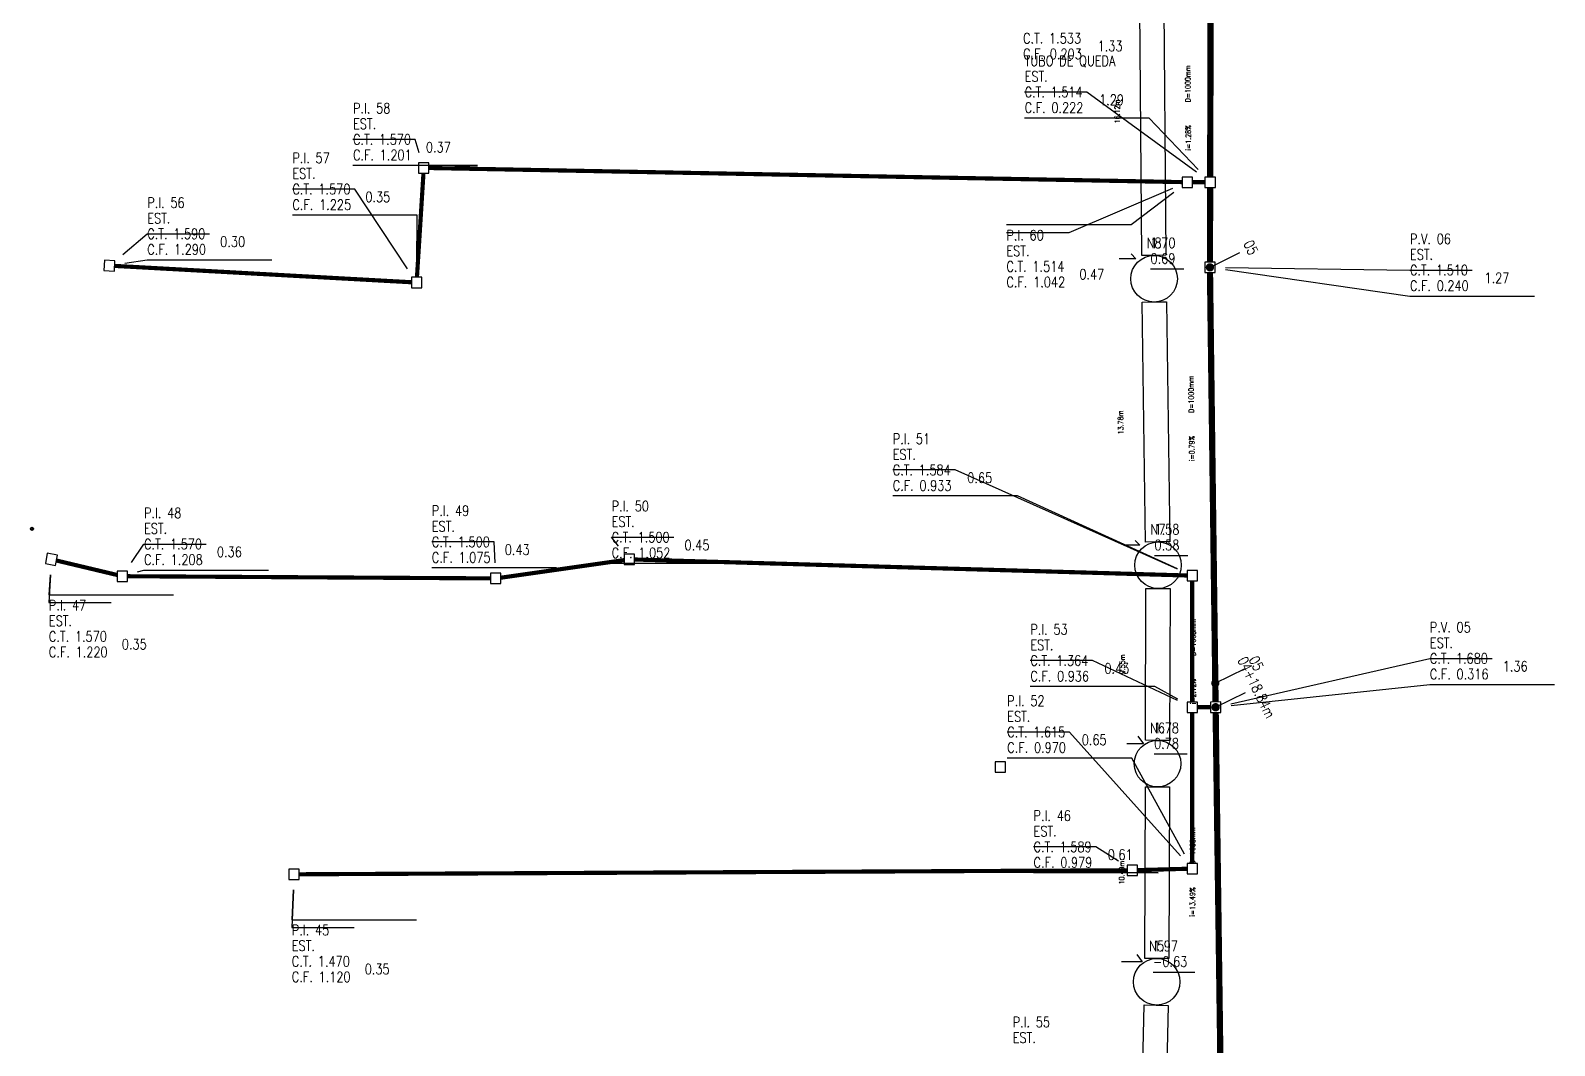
# Model space of a CAD drawing. Extents: x -160 to 364724, y -100 to 7353297.
# Drawn here: x 363972.8 to 364046.1, y 7351803.4 to 7351852.2 of the extents above; entities that cross this region are included whole.
import ezdxf
from ezdxf.enums import TextEntityAlignment as Align

# ---------------------------------------------------------------- set-up
doc = ezdxf.new("R2010")
doc.units = 0
doc.header["$LTSCALE"] = 5
doc.linetypes.add('CONTINUO', pattern=[0])
for name, color, linetype in [('_T-AP-PONTOS', 2, 'CONTINUO'), ('PONTOS-AGUA_U', 7, 'Continuous'), ('PONTOS-CAIXAS', 7, 'Continuous'), ('PONTOS-CAIXAS_U', 1, 'Continuous'), ('PS_IND_COMPRIMENTO', 7, 'Continuous'), ('PS_IND_DIAMETRO', 7, 'Continuous'), ('PS_IND_INCLINACAO', 7, 'Continuous'), ('PS_PONTOS_IDENTIFICACAO_LIN', 7, 'Continuous'), ('PS_PONTOS_IDENTIFICACAO_TXT', 7, 'Continuous'), ('T-MARGEM', 7, 'Continuous'), ('TUBO_DE_CONCRETO', 2, 'Continuous'), ('TUBO_PVC', 1, 'Continuous')]:
    doc.layers.add(name, color=color, linetype=linetype)
doc.styles.add('ROMANS', font='ROMANS.shx', dxfattribs={"height": 2})
doc.styles.get("Standard").update_dxf_attribs({"font": 'arial.ttf'})

# ---------------------------------------------------------------- blocks, each defined once
blk = doc.blocks.new('*U677', base_point=(550.6981, 290.3575))
blk.add_circle((550.6981, 290.3575), 0.14)
blk = doc.blocks.new('*U676', base_point=(550.6981, 290.3575))
blk.add_circle((550.6981, 290.3575), 0.14)
blk = doc.blocks.new('*U675', base_point=(550.6981, 290.3575))
blk.add_circle((550.6981, 290.3575), 0.14)
blk = doc.blocks.new('*U667', base_point=(359266.7, 7352441.341))
at = {"linetype": 'Continuous'}
blk.add_lwpolyline([(359266.45, 7352441.091), (359266.95, 7352441.091), (359266.95, 7352441.591), (359266.45, 7352441.591)], close=True, dxfattribs=at)
blk = doc.blocks.new('*U421', base_point=(359265.651, 7352432.393))
at = {"linetype": 'Continuous'}
blk.add_lwpolyline([(359265.401, 7352432.143), (359265.901, 7352432.143), (359265.901, 7352432.643), (359265.401, 7352432.643)], close=True, dxfattribs=at)
blk = doc.blocks.new('*U420', base_point=(359262.795, 7352423.012))
at = {"linetype": 'Continuous'}
blk.add_lwpolyline([(359262.545, 7352422.762), (359263.045, 7352422.762), (359263.045, 7352423.262), (359262.545, 7352423.262)], close=True, dxfattribs=at)
blk = doc.blocks.new('*U419', base_point=(359228.482, 7352431.09))
at = {"linetype": 'Continuous'}
blk.add_lwpolyline([(359228.232, 7352430.84), (359228.732, 7352430.84), (359228.732, 7352431.34), (359228.232, 7352431.34)], close=True, dxfattribs=at)
blk = doc.blocks.new('*U418', base_point=(359208.776, 7352432.429))
at = {"linetype": 'Continuous'}
blk.add_lwpolyline([(359208.526, 7352432.179), (359209.026, 7352432.179), (359209.026, 7352432.679), (359208.526, 7352432.679)], close=True, dxfattribs=at)
blk = doc.blocks.new('*U417', base_point=(359215.308, 7352443.094))
at = {"linetype": 'Continuous'}
blk.add_lwpolyline([(359215.058, 7352442.844), (359215.558, 7352442.844), (359215.558, 7352443.344), (359215.058, 7352443.344)], close=True, dxfattribs=at)
blk = doc.blocks.new('*U416', base_point=(359210.993, 7352430.028))
at = {"linetype": 'Continuous'}
blk.add_lwpolyline([(359210.743, 7352429.778), (359211.243, 7352429.778), (359211.243, 7352430.278), (359210.743, 7352430.278)], close=True, dxfattribs=at)
blk = doc.blocks.new('*U415', base_point=(359259.829, 7352428.785))
at = {"linetype": 'Continuous'}
blk.add_lwpolyline([(359259.579, 7352428.535), (359260.079, 7352428.535), (359260.079, 7352429.035), (359259.579, 7352429.035)], close=True, dxfattribs=at)
blk = doc.blocks.new('*U414', base_point=(359212.218, 7352416.238))
at = {"linetype": 'Continuous'}
blk.add_lwpolyline([(359211.968, 7352415.988), (359212.468, 7352415.988), (359212.468, 7352416.488), (359211.968, 7352416.488)], close=True, dxfattribs=at)
blk = doc.blocks.new('*U227', base_point=(359263.634, 7352430.422))
at = {"linetype": 'Continuous'}
blk.add_lwpolyline([(359263.384, 7352430.172), (359263.884, 7352430.172), (359263.884, 7352430.672), (359263.384, 7352430.672)], close=True, dxfattribs=at)
blk = doc.blocks.new('*U678', base_point=(550.6981, 290.3575))
blk.add_circle((550.6981, 290.3575), 0.14)
blk = doc.blocks.new('*U669', base_point=(359268.282, 7352460.369))
at = {"linetype": 'Continuous'}
blk.add_lwpolyline([(359268.032, 7352460.119), (359268.532, 7352460.119), (359268.532, 7352460.619), (359268.032, 7352460.619)], close=True, dxfattribs=at)
blk = doc.blocks.new('*U427', base_point=(359265.344, 7352458.412))
at = {"linetype": 'Continuous'}
blk.add_lwpolyline([(359265.094, 7352458.162), (359265.594, 7352458.162), (359265.594, 7352458.662), (359265.094, 7352458.662)], close=True, dxfattribs=at)
blk = doc.blocks.new('*U426', base_point=(359228.68, 7352456.935))
at = {"linetype": 'Continuous'}
blk.add_lwpolyline([(359228.43, 7352456.685), (359228.93, 7352456.685), (359228.93, 7352457.185), (359228.43, 7352457.185)], close=True, dxfattribs=at)
blk = doc.blocks.new('*U425', base_point=(359200.839, 7352434.636))
at = {"linetype": 'Continuous'}
blk.add_lwpolyline([(359200.589, 7352434.386), (359201.089, 7352434.386), (359201.089, 7352434.886), (359200.589, 7352434.886)], close=True, dxfattribs=at)
blk = doc.blocks.new('*U424', base_point=(359200.839, 7352434.636))
at = {"linetype": 'Continuous'}
blk.add_lwpolyline([(359200.589, 7352434.386), (359201.089, 7352434.386), (359201.089, 7352434.886), (359200.589, 7352434.886)], close=True, dxfattribs=at)
blk = doc.blocks.new('*U228', base_point=(359271.621, 7352457.098))
at = {"linetype": 'Continuous'}
blk.add_lwpolyline([(359271.371, 7352456.848), (359271.871, 7352456.848), (359271.871, 7352457.348), (359271.371, 7352457.348)], close=True, dxfattribs=at)
blk = doc.blocks.new('*U264')
at = {"layer": 'T-MARGEM'}
blk.add_line((0, 0), (0, 0.2), dxfattribs=at)
at = {"layer": 'T-MARGEM', "const_width": 0.025, "flags": 128}
blk.add_lwpolyline([(-0.0125, 0, 1), (0.0125, 0, 1)], format="xyb", close=True, dxfattribs=at)
blk = doc.blocks.new('*U263')
at = {"layer": 'T-MARGEM'}
blk.add_line((0, 0), (0, 0.2), dxfattribs=at)
at = {"layer": 'T-MARGEM', "const_width": 0.025, "flags": 128}
blk.add_lwpolyline([(-0.0125, 0, 1), (0.0125, 0, 1)], format="xyb", close=True, dxfattribs=at)
blk = doc.blocks.new('*U262')
at = {"layer": 'T-MARGEM'}
blk.add_line((0, 0), (0, 0.2), dxfattribs=at)
at = {"layer": 'T-MARGEM', "const_width": 0.025, "flags": 128}
blk.add_lwpolyline([(-0.0125, 0, 1), (0.0125, 0, 1)], format="xyb", close=True, dxfattribs=at)
blk = doc.blocks.new('SIMB_BOLINHA')
at = {"color": 0, "linetype": 'Continuous'}
blk.add_circle((0, 0), 0.075, dxfattribs=at)
at = {"color": 0}
blk.add_point((0, 0), dxfattribs=at)
for tag in ['desc:', 'cota:', 'pto:']:
    blk.add_attdef(tag, (0, 0), '', height=1)
blk = doc.blocks.new('*U666', base_point=(359266.7, 7352441.341))
at = {"linetype": 'Continuous'}
blk.add_lwpolyline([(359266.45, 7352441.091), (359266.95, 7352441.091), (359266.95, 7352441.591), (359266.45, 7352441.591)], close=True, dxfattribs=at)

msp = doc.modelspace()

# ---------------------------------------------------------------- linework, layer by layer
at = {"layer": 'PS_PONTOS_IDENTIFICACAO_LIN', "linetype": 'Continuous'}
for points in [[(364028.898, 7351845.408), (364023.622, 7351849.265), (364020.622, 7351849.265)], [(364028.97, 7351845.542), (364026.622, 7351848.015), (364020.622, 7351848.015)], [(363991.49, 7351846.347), (363991.3, 7351846.987), (363988.3, 7351846.987)], [(363992.457, 7351845.652), (363994.3, 7351845.737), (363988.3, 7351845.737)], [(363990.92, 7351840.771), (363988.383, 7351844.597), (363985.383, 7351844.597)], [(364027.746, 7351844.628), (364022.746, 7351842.502), (364019.746, 7351842.502)], [(364027.807, 7351844.438), (364025.746, 7351842.877), (364019.746, 7351842.877)], [(363991.367, 7351840.855), (363991.383, 7351843.347), (363985.383, 7351843.347)], [(363977.224, 7351841.46), (363978.399, 7351842.446), (363981.399, 7351842.446)], [(364025.754, 7351841.478), (364025.971, 7351841.243), (364025.171, 7351841.243)], [(363977.326, 7351841.033), (363978.399, 7351841.196), (363984.399, 7351841.196)], [(364026.682, 7351840.758), (364026.681, 7351840.758), (364028.281, 7351840.758)], [(364030.286, 7351840.728), (364039.167, 7351839.452), (364045.167, 7351839.452)], [(364030.291, 7351840.825), (364039.167, 7351840.702), (364042.167, 7351840.702)], [(364027.983, 7351826.323), (364017.276, 7351831.089), (364014.276, 7351831.089)], [(364027.985, 7351826.329), (364020.276, 7351829.839), (364014.276, 7351829.839)], [(363977.645, 7351826.646), (363978.241, 7351827.525), (363981.241, 7351827.525)], [(363995.138, 7351826.624), (363995.093, 7351827.631), (363992.093, 7351827.631)], [(364001.083, 7351827.432), (364000.746, 7351827.853), (364003.746, 7351827.853)], [(364025.945, 7351827.701), (364026.162, 7351827.466), (364025.362, 7351827.466)], [(364026.873, 7351826.981), (364026.872, 7351826.981), (364028.472, 7351826.981)], [(363973.733, 7351826.043), (363973.664, 7351825.086), (363979.664, 7351825.086)], [(363973.743, 7351826.042), (363973.664, 7351824.711), (363976.664, 7351824.711)], [(363977.927, 7351826.187), (363978.241, 7351826.275), (363984.241, 7351826.275)], [(363995.913, 7351826.003), (363998.093, 7351826.381), (363992.093, 7351826.381)], [(364000.857, 7351826.628), (364000.746, 7351826.603), (364006.746, 7351826.603)], [(364027.987, 7351820.008), (364023.896, 7351821.922), (364020.896, 7351821.922)], [(364030.552, 7351819.847), (364040.125, 7351822.025), (364043.125, 7351822.025)], [(364028.002, 7351820.06), (364026.896, 7351820.672), (364020.896, 7351820.672)], [(364030.561, 7351819.759), (364040.125, 7351820.775), (364046.125, 7351820.775)], [(364028.131, 7351812.54), (364022.786, 7351818.487), (364019.786, 7351818.487)], [(364026.079, 7351818.285), (364026.338, 7351817.921), (364025.538, 7351817.921)], [(364028.314, 7351812.607), (364025.786, 7351817.237), (364019.786, 7351817.237)], [(364026.853, 7351817.438), (364026.853, 7351817.436), (364028.453, 7351817.436)], [(364025.137, 7351812.269), (364024.053, 7351812.964), (364021.053, 7351812.964)], [(364026.555, 7351811.764), (364027.053, 7351811.714), (364021.053, 7351811.714)], [(363985.432, 7351810.895), (363985.355, 7351809.086), (363988.355, 7351809.086)], [(363985.426, 7351810.895), (363985.355, 7351809.461), (363991.355, 7351809.461)], [(364026.029, 7351807.787), (364026.287, 7351807.43), (364025.287, 7351807.43)], [(364026.808, 7351806.945), (364026.807, 7351806.945), (364028.807, 7351806.945)]]:
    msp.add_lwpolyline(points, dxfattribs=at)
at = {"layer": 'TUBO_DE_CONCRETO'}
for points in [[(364026.843, 7351841.408), (364026.263, 7351841.403), (364026.144, 7351855.281), (364026.724, 7351855.286), (364027.304, 7351855.291), (364027.423, 7351841.413)], [(364027.028, 7351827.631), (364026.448, 7351827.623), (364026.288, 7351839.161), (364026.868, 7351839.169), (364027.448, 7351839.177), (364027.608, 7351827.639)], [(364027.023, 7351818.086), (364026.443, 7351818.088), (364026.461, 7351825.393), (364027.041, 7351825.392), (364027.621, 7351825.39), (364027.603, 7351818.085)], [(364026.983, 7351807.595), (364026.403, 7351807.598), (364026.435, 7351815.849), (364027.015, 7351815.847), (364027.595, 7351815.844), (364027.563, 7351807.593)], [(364026.756, 7351796.825), (364026.176, 7351796.839), (364026.373, 7351805.37), (364026.953, 7351805.357), (364027.533, 7351805.343), (364027.336, 7351796.812)]]:
    msp.add_lwpolyline(points, close=True, dxfattribs=at)
at = {"layer": 'TUBO_PVC'}
for points, const_width in [([(364029.581, 7351856.128), (364029.553, 7351845.18)], 0.3), ([(363991.378, 7351840.355), (363991.692, 7351845.368)], 0.2), ([(363991.957, 7351845.613), (364028.206, 7351844.934)], 0.2), ([(364028.706, 7351844.93), (364029.302, 7351844.93)], 0.2), ([(364029.542, 7351841.085), (364029.551, 7351844.68)], 0.3), ([(363976.829, 7351840.905), (363991.112, 7351840.118)], 0.2), ([(364029.811, 7351819.93), (364029.544, 7351840.585)], 0.3), ([(363974.031, 7351826.735), (363976.946, 7351826.041)], 0.2), ([(363995.421, 7351825.91), (364001.345, 7351826.756)], 0.2), ([(364001.845, 7351826.785), (364028.44, 7351826.015)], 0.2), ([(363977.446, 7351825.98), (363994.921, 7351825.876)], 0.2), ([(364028.69, 7351825.758), (364028.69, 7351819.93)], 0.2), ([(364028.69, 7351812.168), (364028.69, 7351819.43)], 0.2), ([(364028.94, 7351819.68), (364029.565, 7351819.68)], 0.2), ([(364030.151, 7351794.802), (364029.818, 7351819.43)], 0.3), ([(363985.713, 7351811.646), (364025.558, 7351811.837)], 0.2), ([(364026.058, 7351811.845), (364028.44, 7351811.911)], 0.2)]:
    msp.add_lwpolyline(points, dxfattribs=dict(at, const_width=const_width))

# ---------------------------------------------------------------- block references
at = {"layer": '_T-AP-PONTOS', "color": 7}
msp.add_blockref('SIMB_BOLINHA', (363972.854, 7351828.259), dxfattribs=at)
at = {"layer": 'PONTOS-AGUA_U', "xscale": 8, "yscale": 8, "zscale": 8}
for name, p in [('*U678', (364026.853, 7351840.288)), ('*U677', (364027.044, 7351826.511)), ('*U676', (364027.02, 7351816.966)), ('*U675', (364026.979, 7351806.475))]:
    msp.add_blockref(name, p, dxfattribs=at)
at = {"layer": 'PONTOS-CAIXAS'}
for name, p in [('*U426', (363991.707, 7351845.618)), ('*U427', (364028.456, 7351844.93)), ('*U669', (364029.552, 7351844.93)), ('*U425', (363991.362, 7351840.105)), ('*U419', (364001.595, 7351826.792)), ('*U418', (363995.171, 7351825.875)), ('*U667', (364028.69, 7351826.008)), ('*U421', (364028.69, 7351819.68)), ('*U666', (364019.449, 7351816.801)), ('*U414', (363985.463, 7351811.645))]:
    msp.add_blockref(name, p, dxfattribs=at)
for name, p, rotation in [('*U424', (363976.579, 7351840.919), 356.8671203608204), ('*U228', (364029.541, 7351840.835), 0.5331023344905097), ('*U416', (363973.787, 7351826.793), 79.38034472384487), ('*U417', (363977.196, 7351825.981), 90), ('*U227', (364029.815, 7351819.68), 0.6269566942128046), ('*U415', (364025.808, 7351811.838), 270), ('*U420', (364028.69, 7351811.918), 270)]:
    msp.add_blockref(name, p, dxfattribs=dict(at, rotation=rotation))
at = {"layer": 'PONTOS-CAIXAS_U', "xscale": 7.999999999999997, "yscale": 7.999999999999997, "zscale": 7.999999999999997, "rotation": 296.3702818064322}
for name, p in [('*U264', (364029.541, 7351840.835)), ('*U263', (364029.8, 7351820.837)), ('*U262', (364029.815, 7351819.68)), ('*U262', (364029.815, 7351819.68))]:
    msp.add_blockref(name, p, dxfattribs=at)

# ---------------------------------------------------------------- texts
at = {"layer": 'PS_IND_COMPRIMENTO', "style": 'ROMANS', "width": 0.8}
for s, rotation, p in [('16.12m', 90.49058, (364025.079, 7351848.332)), ('13.78m', 90.79428, (364025.244, 7351833.376)), ('9.55m', 89.85594, (364025.327, 7351821.743)), ('10.49m', 89.77608, (364025.294, 7351811.728))]:
    msp.add_text(s, height=0.25, rotation=rotation, dxfattribs=at).set_placement(p, align=Align.MIDDLE_CENTER)
at = {"layer": 'PS_IND_DIAMETRO', "style": 'ROMANS', "width": 0.8}
for rotation, p in [(90.49058, (364028.478, 7351849.662)), (90.79428, (364028.635, 7351834.723)), (89.85594, (364028.74, 7351823.035)), (89.77608, (364028.709, 7351813.014))]:
    msp.add_text('D=1000mm', height=0.25, rotation=rotation, dxfattribs=at).set_placement(p, align=Align.MIDDLE_CENTER)
at = {"layer": 'PS_IND_INCLINACAO', "style": 'ROMANS', "width": 0.8}
for s, rotation, p in [('i=1.28%', 90.49058, (364028.5, 7351847.062)), ('i=0.79%', 90.79428, (364028.671, 7351832.124)), ('i=2.12%', 89.85594, (364028.734, 7351820.435)), ('i=13.49%', 89.77608, (364028.699, 7351810.314))]:
    msp.add_text(s, height=0.25, rotation=rotation, dxfattribs=at).set_placement(p, align=Align.MIDDLE_CENTER)
at = {"layer": 'PS_PONTOS_IDENTIFICACAO_TXT', "style": 'ROMANS', "width": 0.8}
for s, p in [('C.T. 1.533', (364020.548, 7351851.601)), ('1.33', (364024.134, 7351851.226)), ('C.F. 0.203', (364020.548, 7351850.851)), ('TUBO DE QUEDA', (364020.622, 7351850.515)), ('EST. ', (364020.622, 7351849.765)), ('C.T. 1.514', (364020.622, 7351849.015)), ('P.I. 58', (363988.3, 7351848.237)), ('C.F. 0.222', (364020.622, 7351848.265)), ('1.29', (364024.207, 7351848.64)), ('EST. ', (363988.3, 7351847.487)), ('C.T. 1.570', (363988.3, 7351846.737)), ('C.F. 1.201', (363988.3, 7351845.987)), ('0.37', (363991.81, 7351846.362)), ('P.I. 57', (363985.383, 7351845.847)), ('EST. ', (363985.383, 7351845.097)), ('C.T. 1.570', (363985.383, 7351844.347)), ('0.35', (363988.893, 7351843.972)), ('P.I. 56', (363978.399, 7351843.696)), ('C.F. 1.225', (363985.383, 7351843.597)), ('EST. ', (363978.399, 7351842.946)), ('C.T. 1.590', (363978.399, 7351842.196)), ('0.30', (363981.908, 7351841.821)), ('P.I. 60', (364019.746, 7351842.127)), ('1.70', (364026.681, 7351841.758)), ('P.V. 06', (364039.167, 7351841.952)), ('C.F. 1.290', (363978.399, 7351841.446)), ('EST. ', (364019.746, 7351841.377)), ('0.69', (364026.681, 7351841.008)), ('EST. ', (364039.167, 7351841.202)), ('C.T. 1.514', (364019.746, 7351840.627)), ('0.47', (364023.255, 7351840.252)), ('C.T. 1.510', (364039.167, 7351840.452)), ('C.F. 1.042', (364019.746, 7351839.877)), ('C.F. 0.240', (364039.167, 7351839.702)), ('1.27', (364042.753, 7351840.077)), ('P.I. 51', (364014.276, 7351832.339)), ('EST. ', (364014.276, 7351831.589)), ('C.T. 1.584', (364014.276, 7351830.839)), ('C.F. 0.933', (364014.276, 7351830.089)), ('0.65', (364017.862, 7351830.464)), ('P.I. 48', (363978.241, 7351828.775)), ('P.I. 49', (363992.093, 7351828.881)), ('P.I. 50', (364000.746, 7351829.103)), ('EST. ', (363978.241, 7351828.025)), ('EST. ', (363992.093, 7351828.131)), ('EST. ', (364000.746, 7351828.353)), ('1.58', (364026.872, 7351827.981)), ('C.T. 1.570', (363978.241, 7351827.275)), ('C.T. 1.500', (363992.093, 7351827.381)), ('0.43', (363995.603, 7351827.006)), ('C.T. 1.500', (364000.746, 7351827.603)), ('0.45', (364004.256, 7351827.228)), ('0.58', (364026.872, 7351827.231)), ('C.F. 1.208', (363978.241, 7351826.525)), ('0.36', (363981.751, 7351826.9)), ('C.F. 1.075', (363992.093, 7351826.631)), ('C.F. 1.052', (364000.746, 7351826.853)), ('P.I. 47', (363973.664, 7351824.336)), ('EST. ', (363973.664, 7351823.586)), ('P.V. 05', (364040.125, 7351823.275)), ('C.T. 1.570', (363973.664, 7351822.836)), ('P.I. 53', (364020.896, 7351823.172)), ('EST. ', (364040.125, 7351822.525)), ('C.F. 1.220', (363973.664, 7351822.086)), ('0.35', (363977.174, 7351822.461)), ('EST. ', (364020.896, 7351822.422)), ('C.T. 1.364', (364020.896, 7351821.672)), ('0.43', (364024.463, 7351821.297)), ('C.T. 1.680', (364040.125, 7351821.775)), ('1.36', (364043.634, 7351821.4)), ('C.F. 0.936', (364020.896, 7351820.922)), ('C.F. 0.316', (364040.125, 7351821.025)), ('P.I. 52', (364019.786, 7351819.737)), ('EST. ', (364019.786, 7351818.987)), ('C.T. 1.615', (364019.786, 7351818.237)), ('1.78', (364026.853, 7351818.436)), ('C.F. 0.970', (364019.786, 7351817.487)), ('0.65', (364023.371, 7351817.862)), ('0.78', (364026.853, 7351817.686)), ('P.I. 46', (364021.053, 7351814.214)), ('EST. ', (364021.053, 7351813.464)), ('C.T. 1.589', (364021.053, 7351812.714)), ('0.61', (364024.62, 7351812.339)), ('C.F. 0.979', (364021.053, 7351811.964)), ('P.I. 45', (363985.355, 7351808.711)), ('EST. ', (363985.355, 7351807.961)), ('1.97', (364026.807, 7351807.945)), ('C.T. 1.470', (363985.355, 7351807.211)), ('-0.63', (364026.807, 7351807.195)), ('C.F. 1.120', (363985.355, 7351806.461)), ('0.35', (363988.864, 7351806.836)), ('P.I. 55', (364020.047, 7351804.287)), ('EST. ', (364020.047, 7351803.537))]:
    msp.add_text(s, height=0.5, dxfattribs=at).set_placement(p)
for s, p in [('N8', (364026.853, 7351841.758)), ('N7', (364027.044, 7351827.981)), ('N6', (364027.02, 7351818.436)), ('N5', (364026.979, 7351807.945))]:
    msp.add_text(s, height=0.5, dxfattribs=at).set_placement(p, align=Align.CENTER)
for s, p in [('05', (364031.288, 7351841.676)), ('04+18.84m', (364031.562, 7351820.521)), ('04+18.84m', (364031.562, 7351820.521)), ('05', (364031.547, 7351821.678))]:
    msp.add_text(s, height=0.5, rotation=296.37028, dxfattribs=at).set_placement(p, align=Align.CENTER)

doc.saveas('drawing.dxf')
